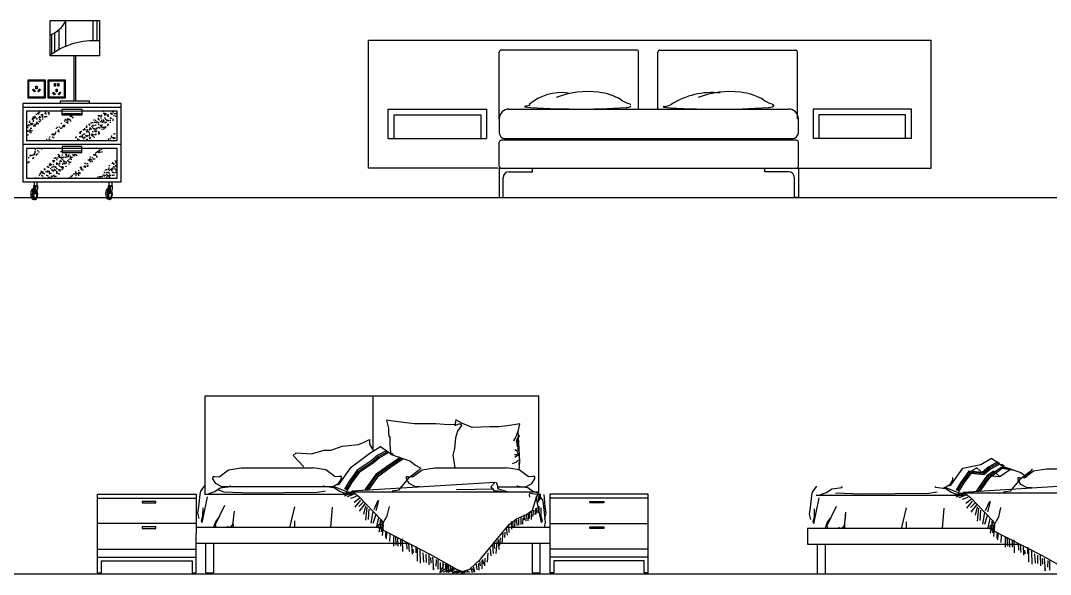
# Model space of a CAD drawing. Header units: inches. Extents: x 18.5 to 61, y 8.5 to 33.3.
# Drawn here: x 48.14 to 53.38, y 11.22 to 14.03 of the extents above; entities that cross this region are included whole.
import ezdxf

# ---------------------------------------------------------------- set-up
doc = ezdxf.new("R2010")
doc.units = ezdxf.units.IN
doc.header["$MEASUREMENT"] = 0
for name, color, linetype in [('02', 2, 'Continuous'), ('1', 1, 'Continuous'), ('4', 4, 'Continuous'), ('8', 8, 'Continuous')]:
    doc.layers.add(name, color=color, linetype=linetype)

msp = doc.modelspace()

# ---------------------------------------------------------------- hatches: boundary and pattern name
at = {"layer": '8'}
h = msp.add_hatch(dxfattribs=at)
h.set_pattern_fill('AR-SAND', color=256, scale=0.012, style=0)
h.set_pattern_definition([(37.5, (41.015785, 5.942132), (-0.00075592, 0.023121885), [0, -0.01824, 0, -0.0204, 0, -0.0195]), (7.5, (41.015785, 5.942132), (0.02123732, 0.03386575), [0, -0.00984, 0, -0.01644, 0, -0.0063]), (327.5, (41.001025, 5.942132), (0.037369702, 6.791e-05), [0, -0.006, 0, -0.0216, 0, -0.0282]), (317.5, (41.001025, 5.942132), (0.03607352, 0.01053211), [0, -0.003, 0, -0.01416, 0, -0.0162])])
h.paths.add_polyline_path([(48.3024, 13.5729), (48.2317, 13.5729), (48.1717, 13.5129), (48.1717, 13.4422)])
h.paths.add_polyline_path([(48.2538, 13.3829), (48.2185, 13.3829), (48.1717, 13.3361), (48.1717, 13.3007)])
h.paths.add_polyline_path([(48.4238, 13.5529), (48.3885, 13.5529), (48.2585, 13.4229), (48.2938, 13.4229)])
h.paths.add_polyline_path([(48.6206, 13.5729), (48.5499, 13.5729), (48.3999, 13.4229), (48.4706, 13.4229)])
h.paths.add_polyline_path([(48.4106, 13.3629), (48.3517, 13.3629), (48.3517, 13.3747), (48.2099, 13.2329), (48.2806, 13.2329)])
h.paths.add_polyline_path([(48.446, 13.3629), (48.4106, 13.3629), (48.2806, 13.2329), (48.316, 13.2329)])
h.paths.add_polyline_path([(48.6317, 13.5486), (48.6317, 13.5729), (48.6206, 13.5729), (48.4706, 13.4229), (48.506, 13.4229)])
h.paths.add_polyline_path([(48.572, 13.3829), (48.5367, 13.3829), (48.3867, 13.2329), (48.422, 13.2329)])
h.paths.add_polyline_path([(48.6317, 13.4425), (48.6317, 13.4779), (48.5767, 13.4229), (48.612, 13.4229)], flags=17)
h.paths.add_polyline_path([(48.6317, 13.3365), (48.5281, 13.2329), (48.5988, 13.2329), (48.6317, 13.2658)])

# ---------------------------------------------------------------- linework, layer by layer
at = {"layer": '02'}
for p, q in [((48.337, 13.8868), (48.337, 13.9881)), ((48.3715, 13.903), (48.3715, 14.0339)), ((48.5098, 13.9317), (48.5098, 14.0339)), ((48.5295, 13.9316), (48.5295, 14.0339)), ((48.3002, 13.8644), (48.3002, 13.9652)), ((48.3142, 13.8736), (48.3142, 13.972)), ((51.2738, 13.8837), (50.5797, 13.8837)), ((51.3919, 13.8837), (52.086, 13.8837)), ((50.5748, 13.5337), (50.5747, 13.8737)), ((51.2838, 13.5821), (51.2838, 13.8737)), ((51.3819, 13.5821), (51.3819, 13.8737)), ((52.0909, 13.5337), (52.091, 13.8737)), ((48.6517, 13.6129), (48.1517, 13.6129)), ((48.1517, 13.5929), (48.6517, 13.5929)), ((48.3517, 13.5749), (48.6317, 13.5729)), ((48.3517, 13.5609), (48.4517, 13.5609)), ((50.0406, 13.5537), (50.4806, 13.5537)), ((50.0406, 13.4337), (50.0406, 13.5537)), ((50.4806, 13.5537), (50.4806, 13.4337)), ((52.6408, 13.5537), (52.2008, 13.5537)), ((52.2008, 13.5537), (52.2008, 13.4337)), ((52.6408, 13.4337), (52.6408, 13.5537)), ((48.6317, 13.4229), (48.1717, 13.4229)), ((50.5998, 13.4337), (52.0659, 13.4337)), ((48.6517, 13.4029), (48.1517, 13.4029)), ((48.6317, 13.3829), (48.1717, 13.3829)), ((48.3517, 13.3709), (48.4517, 13.3709)), ((48.2017, 13.2129), (48.2017, 13.2123)), ((48.2091, 13.2123), (48.2091, 13.1942)), ((48.2241, 13.2123), (48.2241, 13.1942)), ((48.2316, 13.2123), (48.2316, 13.2129)), ((48.5819, 13.2135), (48.5819, 13.2129)), ((48.5893, 13.2129), (48.5893, 13.1948)), ((48.6043, 13.2129), (48.6043, 13.1948)), ((48.6117, 13.2129), (48.6117, 13.2135)), ((48.2067, 13.1902), (48.2067, 13.1794)), ((48.2067, 13.1902), (48.2067, 13.1902)), ((48.2067, 13.1902), (48.2266, 13.1902)), ((48.2091, 13.1942), (48.2241, 13.1942)), ((48.2134, 13.1511), (48.2134, 13.1902)), ((48.2187, 13.1535), (48.2134, 13.1511)), ((48.2187, 13.1535), (48.2187, 13.1902)), ((48.2266, 13.1902), (48.2266, 13.176)), ((48.5868, 13.1908), (48.5868, 13.18)), ((48.5868, 13.1908), (48.5868, 13.1908)), ((48.5868, 13.1908), (48.6068, 13.1908)), ((48.5893, 13.1948), (48.6043, 13.1948)), ((48.5936, 13.1517), (48.5936, 13.1908)), ((48.5989, 13.1541), (48.5936, 13.1517)), ((48.5989, 13.1541), (48.5989, 13.1908)), ((48.6068, 13.1908), (48.6068, 13.1766)), ((49.0795, 12.1248, 0.3429), (50.7766, 12.1248, 0.3429)), ((49.0795, 11.6248, 0.3429), (49.0795, 12.1248, 0.3429)), ((49.9326, 12.1248, 0.3429), (49.9327, 11.8563, 0.3429)), ((50.7766, 11.6218, 0.3429), (50.7766, 12.1248, 0.3429)), ((50.0011, 12.0005, 0.3429), (50.0115, 11.9612, 0.3429)), ((50.022, 11.9979, 0.3429), (50.0011, 12.0005, 0.3429)), ((50.1426, 11.9822, 0.3429), (50.022, 11.9979, 0.3429)), ((50.3548, 12.0032, 0.3429), (50.3496, 11.9744, 0.3429)), ((50.3915, 11.9823, 0.3429), (50.3548, 12.0032, 0.3429)), ((50.0115, 11.9612, 0.3429), (50.0116, 11.9376, 0.3429)), ((50.2526, 11.9822, 0.3429), (50.1426, 11.9822, 0.3429)), ((50.2946, 11.9796, 0.3429), (50.2526, 11.9822, 0.3429)), ((50.3522, 11.9771, 0.3429), (50.2946, 11.9796, 0.3429)), ((50.3496, 11.9744, 0.3429), (50.3705, 11.9823, 0.3429)), ((50.3627, 11.9456, 0.3429), (50.3522, 11.9116, 0.3429)), ((50.3837, 11.9744, 0.3429), (50.3627, 11.9456, 0.3429)), ((50.3705, 11.9823, 0.3429), (50.3784, 11.9823, 0.3429)), ((50.3784, 11.9823, 0.3429), (50.3837, 11.9744, 0.3429)), ((50.4387, 11.964, 0.3429), (50.3915, 11.9823, 0.3429)), ((50.5278, 11.9667, 0.3429), (50.4387, 11.964, 0.3429)), ((50.5723, 11.9667, 0.3429), (50.5278, 11.9667, 0.3429)), ((50.6169, 11.9719, 0.3429), (50.5723, 11.9667, 0.3429)), ((50.6798, 11.9824, 0.3429), (50.6169, 11.9719, 0.3429)), ((50.6701, 11.946, 0.3429), (50.6598, 11.9169, 0.3429)), ((50.6719, 11.9432, 0.3429), (50.6798, 11.9824, 0.3429)), ((50.6746, 11.8855, 0.3429), (50.6719, 11.9432, 0.3429)), ((49.8595, 11.8765, 0.3429), (49.8883, 11.8896, 0.3429)), ((49.8883, 11.8896, 0.3429), (49.9145, 11.9026, 0.3429)), ((49.9145, 11.9026, 0.3429), (49.9145, 11.8791, 0.3429)), ((50.0116, 11.9376, 0.3429), (50.0142, 11.9193, 0.3429)), ((50.0142, 11.9193, 0.3429), (50.0221, 11.914, 0.3429)), ((50.0181, 11.9167, 0.3429), (50.018, 11.8793, 0.3429)), ((50.3522, 11.9116, 0.3429), (50.347, 11.8566, 0.3429)), ((50.6598, 11.9169, 0.3429), (50.6496, 11.8964, 0.3429)), ((50.6496, 11.8964, 0.3429), (50.6537, 11.9103, 0.3429)), ((50.6657, 11.9108, 0.3429), (50.6605, 11.8904, 0.3429)), ((50.6605, 11.8904, 0.3429), (50.664, 11.8835, 0.3429)), ((50.6768, 11.9256, 0.3429), (50.6663, 11.8889, 0.3429)), ((50.6663, 11.8889, 0.3429), (50.6716, 11.8732, 0.3429)), ((49.621, 11.8293, 0.3429), (49.6839, 11.8477, 0.3429)), ((49.6839, 11.8477, 0.3429), (49.7206, 11.8477, 0.3429)), ((49.7206, 11.8477, 0.3429), (49.7757, 11.8686, 0.3429)), ((49.7757, 11.8686, 0.3429), (49.8595, 11.8765, 0.3429)), ((49.9145, 11.8791, 0.3429), (49.9303, 11.8529, 0.3429)), ((49.9165, 11.8336, 0.3429), (49.9708, 11.8666, 0.3429)), ((49.9303, 11.8529, 0.3429), (49.9355, 11.845, 0.3429)), ((50.003, 11.8473, 0.3429), (49.9582, 11.8227, 0.3429)), ((50.0097, 11.8425, 0.3429), (49.9624, 11.8165, 0.3429)), ((50.0066, 11.8408, 0.3429), (49.9624, 11.8165, 0.3429)), ((50.0133, 11.8359, 0.3429), (49.9661, 11.81, 0.3429)), ((49.9708, 11.8666, 0.3429), (50.0298, 11.8241, 0.3429)), ((50.018, 11.8793, 0.3429), (50.0213, 11.8353, 0.3429)), ((50.0213, 11.8353, 0.3429), (50.0347, 11.828, 0.3429)), ((50.347, 11.8566, 0.3429), (50.3392, 11.8225, 0.3429)), ((50.6633, 11.8451, 0.3429), (50.6547, 11.8503, 0.3429)), ((50.6753, 11.8434, 0.3429), (50.6633, 11.8451, 0.3429)), ((50.664, 11.8835, 0.3429), (50.6652, 11.8631, 0.3429)), ((50.6689, 11.847, 0.3429), (50.6663, 11.8392, 0.3429)), ((50.6663, 11.8392, 0.3429), (50.6768, 11.8156, 0.3429)), ((50.6716, 11.8732, 0.3429), (50.6689, 11.847, 0.3429)), ((50.6798, 11.7913, 0.3429), (50.6746, 11.8855, 0.3429)), ((49.5267, 11.8215, 0.3429), (49.5424, 11.8346, 0.3429)), ((49.5817, 11.7639, 0.3429), (49.5267, 11.8215, 0.3429)), ((49.5424, 11.8346, 0.3429), (49.621, 11.8293, 0.3429)), ((49.822, 11.7627, 0.3429), (49.9165, 11.8336, 0.3429)), ((49.9243, 11.7938, 0.3429), (49.8528, 11.7462, 0.3429)), ((49.9288, 11.7879, 0.3429), (49.858, 11.7407, 0.3429)), ((49.9288, 11.7879, 0.3429), (49.8934, 11.7643, 0.3429)), ((49.9582, 11.8227, 0.3429), (49.9243, 11.7938, 0.3429)), ((49.9612, 11.8157, 0.3429), (49.9281, 11.7873, 0.3429)), ((49.9624, 11.8165, 0.3429), (49.9288, 11.7879, 0.3429)), ((49.9661, 11.81, 0.3429), (49.933, 11.7816, 0.3429)), ((50.0629, 11.8052, 0.3429), (50.0133, 11.7722, 0.3429)), ((50.0381, 11.7887, 0.3429), (50.0133, 11.7722, 0.3429)), ((50.0797, 11.8074, 0.3429), (50.0176, 11.766, 0.3429)), ((50.0887, 11.8044, 0.3429), (50.0219, 11.7598, 0.3429)), ((50.0298, 11.8241, 0.3429), (50.1206, 11.7936, 0.3429)), ((50.0707, 11.8104, 0.3429), (50.0381, 11.7887, 0.3429)), ((50.1206, 11.7936, 0.3429), (50.1491, 11.7716, 0.3429)), ((50.3392, 11.8225, 0.3429), (50.3434, 11.793, 0.3429)), ((50.3434, 11.793, 0.3429), (50.3488, 11.7579, 0.3429)), ((50.6594, 11.7857, 0.3429), (50.6404, 11.7783, 0.3429)), ((50.6667, 11.8246, 0.3429), (50.653, 11.8246, 0.3429)), ((50.6703, 11.8226, 0.3429), (50.6542, 11.8116, 0.3429)), ((50.6709, 11.7978, 0.3429), (50.6594, 11.7857, 0.3429)), ((50.6768, 11.7973, 0.3429), (50.6742, 11.7737, 0.3429)), ((50.676, 11.7484, 0.3429), (50.6798, 11.7913, 0.3429)), ((50.6768, 11.8156, 0.3429), (50.6768, 11.7973, 0.3429)), ((53.0234, 11.775), (53.0777, 11.808)), ((53.11, 11.7888), (53.0651, 11.7641)), ((53.1166, 11.7839), (53.0694, 11.758)), ((53.0777, 11.808), (53.1368, 11.7656)), ((49.1506, 11.7124, 0.3429), (49.1986, 11.7483, 0.3429)), ((49.1986, 11.7483, 0.3429), (49.2633, 11.7579, 0.3429)), ((49.2633, 11.7579, 0.3429), (49.6281, 11.7579, 0.3429)), ((49.6928, 11.7483, 0.3429), (49.6281, 11.7579, 0.3429)), ((49.7407, 11.7124, 0.3429), (49.6928, 11.7483, 0.3429)), ((49.7606, 11.6754, 0.3429), (49.822, 11.7627, 0.3429)), ((49.8561, 11.7388, 0.3429), (49.8183, 11.6869, 0.3429)), ((49.8528, 11.7462, 0.3429), (49.8234, 11.7067, 0.3429)), ((49.8621, 11.7344, 0.3429), (49.8244, 11.6825, 0.3429)), ((49.858, 11.7407, 0.3429), (49.8294, 11.7023, 0.3429)), ((49.8934, 11.7643, 0.3429), (49.858, 11.7407, 0.3429)), ((49.933, 11.7816, 0.3429), (49.8621, 11.7344, 0.3429)), ((50.0133, 11.7722, 0.3429), (49.9448, 11.7226, 0.3429)), ((49.9616, 11.7347, 0.3429), (49.9448, 11.7226, 0.3429)), ((50.0176, 11.766, 0.3429), (49.9502, 11.7173, 0.3429)), ((50.0219, 11.7598, 0.3429), (49.9556, 11.7119, 0.3429)), ((49.979, 11.7474, 0.3429), (49.9616, 11.7347, 0.3429)), ((50.1621, 11.7439, 0.3429), (50.1125, 11.7037, 0.3429)), ((50.1343, 11.7124, 0.3429), (50.1822, 11.7483, 0.3429)), ((50.1491, 11.7716, 0.3429), (50.176, 11.757, 0.3429)), ((50.176, 11.757, 0.3429), (50.1621, 11.7439, 0.3429)), ((50.1822, 11.7483, 0.3429), (50.2469, 11.7579, 0.3429)), ((50.2469, 11.7579, 0.3429), (50.6117, 11.7579, 0.3429)), ((50.6765, 11.7483, 0.3429), (50.6117, 11.7579, 0.3429)), ((50.7244, 11.7124, 0.3429), (50.6765, 11.7483, 0.3429)), ((52.8707, 11.6702), (52.9321, 11.7575)), ((52.9662, 11.7336), (52.9284, 11.6817)), ((52.9321, 11.7575), (53.0234, 11.775)), ((52.9629, 11.7409), (52.9335, 11.7014)), ((52.9681, 11.7354), (52.9395, 11.697)), ((53.0313, 11.7353), (52.9629, 11.7409)), ((53.0035, 11.759), (52.9681, 11.7354)), ((53.0358, 11.7293), (52.9681, 11.7354)), ((53.0358, 11.7293), (53.0035, 11.759)), ((53.0651, 11.7641), (53.0313, 11.7353)), ((53.0681, 11.7571), (53.0351, 11.7288)), ((53.0694, 11.758), (53.0358, 11.7293)), ((53.073, 11.7514), (53.0399, 11.7231)), ((53.1277, 11.7608), (53.0603, 11.712)), ((53.132, 11.7546), (53.0657, 11.7067)), ((53.1136, 11.7823), (53.0694, 11.758)), ((53.0891, 11.7422), (53.0716, 11.7295)), ((53.1202, 11.7774), (53.073, 11.7514)), ((53.1202, 11.7136), (53.0891, 11.7422)), ((53.1698, 11.7467), (53.1202, 11.7136)), ((53.1866, 11.7488), (53.1277, 11.7608)), ((53.1282, 11.7768), (53.1417, 11.7694)), ((53.1956, 11.7458), (53.132, 11.7546)), ((53.1368, 11.7656), (53.2276, 11.7351)), ((53.1776, 11.7518), (53.145, 11.7302)), ((53.2722, 11.7386), (53.2226, 11.6985)), ((53.2276, 11.7351), (53.2561, 11.7131)), ((53.2444, 11.7071), (53.2923, 11.7431)), ((53.2561, 11.7131), (53.2861, 11.7518)), ((53.2861, 11.7518), (53.2722, 11.7386)), ((53.2923, 11.7431), (53.357, 11.7527)), ((53.357, 11.7527), (53.7218, 11.7527)), ((49.1193, 11.7019, 0.3429), (49.1195, 11.7148, 0.3429)), ((49.1336, 11.6796, 0.3429), (49.1193, 11.7019, 0.3429)), ((49.1195, 11.7148, 0.3429), (49.1286, 11.7148, 0.3429)), ((49.1286, 11.7148, 0.3429), (49.1506, 11.7124, 0.3429)), ((49.165, 11.6621, 0.3429), (49.1336, 11.6796, 0.3429)), ((49.7263, 11.6621, 0.3429), (49.7577, 11.6796, 0.3429)), ((49.7627, 11.7148, 0.3429), (49.7407, 11.7124, 0.3429)), ((49.7577, 11.6796, 0.3429), (49.7721, 11.7019, 0.3429)), ((49.7719, 11.7148, 0.3429), (49.7627, 11.7148, 0.3429)), ((49.7721, 11.7019, 0.3429), (49.7719, 11.7148, 0.3429)), ((49.8116, 11.6904, 0.3429), (49.7878, 11.65, 0.3429)), ((49.8179, 11.6863, 0.3429), (49.7943, 11.6462, 0.3429)), ((49.8244, 11.6825, 0.3429), (49.8007, 11.6424, 0.3429)), ((49.8234, 11.7067, 0.3429), (49.8116, 11.6904, 0.3429)), ((49.8294, 11.7023, 0.3429), (49.8179, 11.6863, 0.3429)), ((49.8245, 11.6408, 0.3429), (50.5534, 11.6854, 0.3429)), ((49.9247, 11.6943, 0.3429), (49.8952, 11.6518, 0.3429)), ((49.9309, 11.69, 0.3429), (49.9014, 11.6476, 0.3429)), ((49.9448, 11.7226, 0.3429), (49.9047, 11.666, 0.3429)), ((49.937, 11.6857, 0.3429), (49.9095, 11.646, 0.3429)), ((49.9448, 11.7226, 0.3429), (49.9247, 11.6943, 0.3429)), ((49.9502, 11.7173, 0.3429), (49.9309, 11.69, 0.3429)), ((49.9556, 11.7119, 0.3429), (49.937, 11.6857, 0.3429)), ((50.1125, 11.7037, 0.3429), (50.0629, 11.6447, 0.3429)), ((50.1029, 11.7019, 0.3429), (50.1031, 11.7148, 0.3429)), ((50.1173, 11.6796, 0.3429), (50.1029, 11.7019, 0.3429)), ((50.1031, 11.7148, 0.3429), (50.1123, 11.7148, 0.3429)), ((50.1123, 11.7148, 0.3429), (50.1343, 11.7124, 0.3429)), ((50.1487, 11.6621, 0.3429), (50.1173, 11.6796, 0.3429)), ((50.5534, 11.6854, 0.3429), (50.5326, 11.6616, 0.3429)), ((50.5593, 11.6854, 0.3429), (50.5653, 11.6676, 0.3429)), ((50.71, 11.6621, 0.3429), (50.7414, 11.6796, 0.3429)), ((50.7464, 11.7148, 0.3429), (50.7244, 11.7124, 0.3429)), ((50.7414, 11.6796, 0.3429), (50.7558, 11.7019, 0.3429)), ((50.7556, 11.7148, 0.3429), (50.7464, 11.7148, 0.3429)), ((50.7558, 11.7019, 0.3429), (50.7556, 11.7148, 0.3429)), ((52.8678, 11.6744), (52.8822, 11.6967)), ((52.8822, 11.6967), (52.882, 11.7095)), ((52.9217, 11.6852), (52.8979, 11.6447)), ((52.928, 11.6811), (52.9044, 11.641)), ((52.9335, 11.7014), (52.9217, 11.6852)), ((52.9395, 11.697), (52.928, 11.6811)), ((52.9722, 11.7292), (52.9344, 11.6773)), ((52.9346, 11.6356), (53.6635, 11.6802)), ((53.0399, 11.7231), (52.9722, 11.7292)), ((53.0348, 11.6891), (53.0053, 11.6466)), ((53.041, 11.6848), (53.0115, 11.6424)), ((53.0549, 11.7174), (53.0147, 11.6608)), ((53.0471, 11.6804), (53.0196, 11.6408)), ((53.0549, 11.7174), (53.0348, 11.6891)), ((53.0603, 11.712), (53.041, 11.6848)), ((53.0657, 11.7067), (53.0471, 11.6804)), ((53.0716, 11.7295), (53.0549, 11.7174)), ((53.1202, 11.7136), (53.0549, 11.7174)), ((53.2226, 11.6985), (53.173, 11.6395)), ((53.213, 11.6967), (53.2132, 11.7095)), ((53.2274, 11.6744), (53.213, 11.6967)), ((53.2132, 11.7095), (53.2224, 11.7096)), ((53.2224, 11.7096), (53.2444, 11.7071)), ((49.0535, 11.6236, 0.3429), (49.0576, 11.6396, 0.3429)), ((49.0576, 11.6396, 0.3429), (49.0795, 11.6709, 0.3429)), ((49.0979, 11.6285, 0.3429), (49.129, 11.6381, 0.3429)), ((49.129, 11.6381, 0.3429), (49.1554, 11.6573, 0.3429)), ((49.1429, 11.6483, 0.3429), (49.1748, 11.6359, 0.3429)), ((49.1554, 11.6573, 0.3429), (49.2081, 11.6645, 0.3429)), ((49.7263, 11.6621, 0.3429), (49.165, 11.6621, 0.3429)), ((49.1748, 11.6359, 0.3429), (49.3076, 11.6317, 0.3429)), ((49.2081, 11.6645, 0.3429), (49.2081, 11.6693, 0.3429)), ((49.3076, 11.6317, 0.3429), (49.6494, 11.6345, 0.3429)), ((49.6494, 11.6345, 0.3429), (49.691, 11.6414, 0.3429)), ((49.6832, 11.6645, 0.3429), (49.6832, 11.6693, 0.3429)), ((49.7359, 11.6573, 0.3429), (49.6832, 11.6645, 0.3429)), ((49.7299, 11.666, 0.3429), (49.8244, 11.6282, 0.3429)), ((49.7623, 11.6381, 0.3429), (49.7359, 11.6573, 0.3429)), ((49.7393, 11.6707, 0.3429), (49.7606, 11.6754, 0.3429)), ((49.7935, 11.6285, 0.3429), (49.7623, 11.6381, 0.3429)), ((49.7777, 11.6248, 0.3429), (49.8106, 11.6364, 0.3429)), ((49.8172, 11.632, 0.3429), (49.7832, 11.6252, 0.3429)), ((49.8359, 11.6337, 0.3429), (49.7866, 11.615, 0.3429)), ((49.8428, 11.6269, 0.3429), (49.8019, 11.6116, 0.3429)), ((49.8106, 11.6364, 0.3429), (49.8326, 11.6342, 0.3429)), ((50.7775, 11.6356, 0.3429), (49.8216, 11.6353, 0.3429)), ((49.8326, 11.6342, 0.3429), (49.8611, 11.6123, 0.3429)), ((49.9047, 11.666, 0.3429), (49.8906, 11.6449, 0.3429)), ((49.8952, 11.6518, 0.3429), (49.8906, 11.6449, 0.3429)), ((49.9014, 11.6476, 0.3429), (49.9, 11.6454, 0.3429)), ((50.0629, 11.6447, 0.3429), (50.0298, 11.64, 0.3429)), ((50.1717, 11.6621, 0.3429), (50.1487, 11.6621, 0.3429)), ((50.5474, 11.6497, 0.3429), (50.357, 11.6468, 0.3429)), ((50.5322, 11.6621, 0.3429), (50.5353, 11.6621, 0.3429)), ((50.5326, 11.6616, 0.3429), (50.5474, 11.6438, 0.3429)), ((50.5474, 11.6438, 0.3429), (50.5712, 11.6408, 0.3429)), ((50.5653, 11.6676, 0.3429), (50.5653, 11.6527, 0.3429)), ((50.5653, 11.6621, 0.3429), (50.71, 11.6621, 0.3429)), ((50.5653, 11.6527, 0.3429), (50.6129, 11.6379, 0.3429)), ((50.5712, 11.6408, 0.3429), (50.6129, 11.6349, 0.3429)), ((50.6669, 11.6645, 0.3429), (50.6669, 11.6693, 0.3429)), ((50.7196, 11.6573, 0.3429), (50.6669, 11.6645, 0.3429)), ((50.746, 11.6381, 0.3429), (50.7196, 11.6573, 0.3429)), ((50.7673, 11.6232, 0.3429), (50.7284, 11.6274, 0.3429)), ((50.7771, 11.6285, 0.3429), (50.746, 11.6381, 0.3429)), ((50.7653, 11.6139, 0.3429), (50.7731, 11.6267, 0.3429)), ((50.7779, 11.6264, 0.3429), (50.7673, 11.6232, 0.3429)), ((50.7731, 11.6267, 0.3429), (50.7838, 11.6242, 0.3429)), ((52.1636, 11.6183), (52.1676, 11.6344)), ((52.1676, 11.6344), (52.1896, 11.6656)), ((52.208, 11.6233), (52.2391, 11.6329)), ((52.2391, 11.6329), (52.2655, 11.6521)), ((52.2655, 11.6521), (52.3182, 11.6592)), ((52.2849, 11.6307), (52.4177, 11.6265)), ((52.3182, 11.6592), (52.3182, 11.664)), ((52.4177, 11.6265), (52.7595, 11.6293)), ((52.7595, 11.6293), (52.801, 11.6362)), ((52.7933, 11.6592), (52.7933, 11.664)), ((52.846, 11.6521), (52.7933, 11.6592)), ((52.8364, 11.6568), (52.8678, 11.6744)), ((52.84, 11.6608), (52.9344, 11.623)), ((52.8724, 11.6329), (52.846, 11.6521)), ((52.8494, 11.6655), (52.8707, 11.6702)), ((52.9036, 11.6233), (52.8724, 11.6329)), ((52.8878, 11.6196), (52.9207, 11.6312)), ((52.9273, 11.6268), (52.8933, 11.62)), ((52.946, 11.6285), (52.8967, 11.6098)), ((52.9344, 11.6773), (52.9108, 11.6371)), ((52.9207, 11.6312), (52.9427, 11.629)), ((53.8876, 11.6303), (52.9317, 11.6301)), ((52.9427, 11.629), (52.9712, 11.6071)), ((53.0147, 11.6608), (53.0007, 11.6396)), ((53.0053, 11.6466), (53.0007, 11.6396)), ((53.0115, 11.6424), (53.0101, 11.6402)), ((53.173, 11.6395), (53.1399, 11.6348)), ((53.2588, 11.6568), (53.2274, 11.6744)), ((53.2818, 11.6568), (53.2588, 11.6568)), ((48.5326, 11.6248, 0.3429), (49.0331, 11.6248, 0.3429)), ((48.5326, 11.2248, 0.3429), (48.5326, 11.6248, 0.3429)), ((48.5326, 11.6048, 0.3429), (49.0326, 11.6048, 0.3429)), ((48.759, 11.5878, 0.3429), (48.759, 11.5808, 0.3429)), ((48.8292, 11.5878, 0.3429), (48.759, 11.5878, 0.3429)), ((48.759, 11.5808, 0.3429), (48.8292, 11.5808, 0.3429)), ((48.8292, 11.5808, 0.3429), (48.8292, 11.5878, 0.3429)), ((49.0331, 11.6248, 0.3429), (49.0326, 11.2248, 0.3429)), ((49.0331, 11.6048, 0.3429), (49.0326, 11.6048, 0.3429)), ((49.0471, 11.5618, 0.3429), (49.0535, 11.6236, 0.3429)), ((49.0705, 11.5104, 0.3429), (49.0914, 11.6113, 0.3429)), ((49.0769, 11.6248, 0.3429), (49.8334, 11.6248, 0.3429)), ((49.8479, 11.6133, 0.3429), (49.8189, 11.6031, 0.3429)), ((49.8666, 11.6048, 0.3429), (49.8376, 11.5827, 0.3429)), ((49.87, 11.5946, 0.3429), (49.841, 11.559, 0.3429)), ((49.8611, 11.6123, 0.3429), (49.9753, 11.4938, 0.3429)), ((49.8853, 11.5861, 0.3429), (49.8615, 11.5624, 0.3429)), ((49.8921, 11.5759, 0.3429), (49.8632, 11.5386, 0.3429)), ((49.9579, 11.5928, 0.3429), (49.9365, 11.5454, 0.3429)), ((49.9488, 11.5393, 0.3429), (49.9625, 11.5928, 0.3429)), ((50.7277, 11.6242, 0.3429), (50.729, 11.6101, 0.3429)), ((50.7439, 11.5439, 0.3429), (50.7653, 11.6139, 0.3429)), ((50.7834, 11.5104, 0.3429), (50.7625, 11.6113, 0.3429)), ((50.7736, 11.6136, 0.3429), (50.7722, 11.5839, 0.3429)), ((50.7964, 11.5935, 0.3429), (50.7744, 11.6248, 0.3429)), ((50.7787, 11.6163, 0.3429), (50.7778, 11.5927, 0.3429)), ((50.7838, 11.6242, 0.3429), (50.7838, 11.5986, 0.3429)), ((50.8005, 11.5775, 0.3429), (50.7964, 11.5935, 0.3429)), ((50.8069, 11.5158, 0.3429), (50.8005, 11.5775, 0.3429)), ((50.809, 11.5618, 0.3429), (50.8026, 11.6236, 0.3429)), ((51.3326, 11.6248, 0.3429), (50.8326, 11.6248, 0.3429)), ((50.8326, 11.6248, 0.3429), (50.8326, 11.2248, 0.3429)), ((51.3326, 11.6048, 0.3429), (50.8326, 11.6048, 0.3429)), ((51.036, 11.5878, 0.3429), (51.1062, 11.5878, 0.3429)), ((51.036, 11.5808, 0.3429), (51.036, 11.5878, 0.3429)), ((51.1062, 11.5808, 0.3429), (51.036, 11.5808, 0.3429)), ((51.1062, 11.5878, 0.3429), (51.1062, 11.5808, 0.3429)), ((51.3326, 11.2248, 0.3429), (51.3326, 11.6248, 0.3429)), ((52.1572, 11.5566), (52.1636, 11.6183)), ((52.1806, 11.5052), (52.2015, 11.6061)), ((52.187, 11.6196), (52.9435, 11.6196)), ((52.9528, 11.6217), (52.912, 11.6064)), ((52.9579, 11.6081), (52.929, 11.5979)), ((52.9767, 11.5996), (52.9477, 11.5775)), ((52.9801, 11.5894), (52.9511, 11.5537)), ((52.9712, 11.6071), (53.0854, 11.4886)), ((52.9954, 11.5809), (52.9716, 11.5571)), ((53.068, 11.5876), (53.0466, 11.5402)), ((53.0588, 11.5341), (53.0726, 11.5876)), ((49.043, 11.5281, 0.3429), (49.0471, 11.5618, 0.3429)), ((49.0494, 11.5009, 0.3429), (49.043, 11.5281, 0.3429)), ((49.0676, 11.5161, 0.3429), (49.0686, 11.5552, 0.3429)), ((49.1318, 11.4709, 0.3429), (49.1802, 11.5694, 0.3429)), ((49.2251, 11.5222, 0.3429), (49.2193, 11.4704, 0.3429)), ((49.2222, 11.4808, 0.3429), (49.228, 11.5379, 0.3429)), ((49.5102, 11.4531, 0.3429), (49.5349, 11.5606, 0.3429)), ((49.7186, 11.4548, 0.3429), (49.7275, 11.5583, 0.3429)), ((49.8955, 11.5658, 0.3429), (49.8853, 11.5233, 0.3429)), ((49.9023, 11.559, 0.3429), (49.8955, 11.4927, 0.3429)), ((49.9125, 11.5488, 0.3429), (49.9091, 11.4961, 0.3429)), ((49.9329, 11.5369, 0.3429), (49.9227, 11.4774, 0.3429)), ((49.9465, 11.5216, 0.3429), (49.9329, 11.4757, 0.3429)), ((50.0053, 11.5148, 0.3429), (50.016, 11.5622, 0.3429)), ((50.6629, 11.4996, 0.3429), (50.7133, 11.521, 0.3429)), ((50.7119, 11.5216, 0.3429), (50.7102, 11.4876, 0.3429)), ((50.7133, 11.521, 0.3429), (50.7439, 11.5439, 0.3429)), ((50.7221, 11.525, 0.3429), (50.7204, 11.4893, 0.3429)), ((50.7272, 11.5267, 0.3429), (50.7272, 11.5012, 0.3429)), ((50.7374, 11.5369, 0.3429), (50.7374, 11.4961, 0.3429)), ((50.7486, 11.543, 0.3429), (50.744, 11.5104, 0.3429)), ((50.7587, 11.5522, 0.3429), (50.7555, 11.5196, 0.3429)), ((50.7638, 11.5545, 0.3429), (50.7615, 11.5229, 0.3429)), ((50.7721, 11.5591, 0.3429), (50.7703, 11.5303, 0.3429)), ((50.7762, 11.5642, 0.3429), (50.7767, 11.5345, 0.3429)), ((50.7882, 11.5161, 0.3429), (50.7873, 11.5552, 0.3429)), ((50.8067, 11.5009, 0.3429), (50.8131, 11.5281, 0.3429)), ((50.8131, 11.5281, 0.3429), (50.809, 11.5618, 0.3429)), ((52.1531, 11.5228), (52.1572, 11.5566)), ((52.1595, 11.4956), (52.1531, 11.5228)), ((52.1777, 11.5109), (52.1787, 11.5499)), ((52.2419, 11.4657), (52.2903, 11.5641)), ((52.3323, 11.4756), (52.3381, 11.5327)), ((52.6203, 11.4479), (52.645, 11.5554)), ((52.8287, 11.4496), (52.8376, 11.5531)), ((53.0022, 11.5707), (52.9733, 11.5333)), ((53.0056, 11.5605), (52.9954, 11.518)), ((53.0124, 11.5537), (53.0056, 11.4874)), ((53.0226, 11.5435), (53.0192, 11.4908)), ((53.043, 11.5316), (53.0328, 11.4721)), ((53.1154, 11.5096), (53.1261, 11.557)), ((49.0326, 11.4748, 0.3429), (48.5326, 11.4748, 0.3429)), ((49.061, 11.4895, 0.3429), (49.0676, 11.5161, 0.3429)), ((49.0667, 11.48, 0.3429), (49.061, 11.4895, 0.3429)), ((49.0648, 11.48, 0.3429), (49.0705, 11.5104, 0.3429)), ((49.133, 11.4878, 0.3429), (49.1214, 11.457, 0.3429)), ((49.1353, 11.4558, 0.3429), (49.1318, 11.4709, 0.3429)), ((49.1482, 11.5082, 0.3429), (49.133, 11.4878, 0.3429)), ((49.2193, 11.4704, 0.3429), (49.2105, 11.4587, 0.3429)), ((49.2228, 11.4558, 0.3429), (49.2222, 11.4808, 0.3429)), ((49.5349, 11.4554, 0.3429), (49.5349, 11.489, 0.3429)), ((49.9601, 11.5046, 0.3429), (49.9499, 11.4604, 0.3429)), ((49.9599, 11.4675, 0.3429), (49.9717, 11.4766, 0.3429)), ((49.9797, 11.4697, 0.3429), (49.9599, 11.4675, 0.3429)), ((49.9754, 11.4961, 0.3429), (49.9618, 11.4315, 0.3429)), ((49.9717, 11.4766, 0.3429), (49.9717, 11.4919, 0.3429)), ((49.9753, 11.4938, 0.3429), (49.9841, 11.4763, 0.3429)), ((49.9839, 11.4706, 0.3429), (49.9788, 11.4145, 0.3429)), ((49.9797, 11.4697, 0.3429), (50.0053, 11.5148, 0.3429)), ((49.9841, 11.4763, 0.3429), (49.9797, 11.4697, 0.3429)), ((50.5665, 11.3987, 0.3429), (50.6246, 11.4705, 0.3429)), ((50.6246, 11.4705, 0.3429), (50.6629, 11.4996, 0.3429)), ((50.6354, 11.4859, 0.3429), (50.6371, 11.4468, 0.3429)), ((50.6439, 11.4791, 0.3429), (50.6439, 11.457, 0.3429)), ((50.6541, 11.4944, 0.3429), (50.6524, 11.457, 0.3429)), ((50.6626, 11.4927, 0.3429), (50.6643, 11.4655, 0.3429)), ((50.6728, 11.4978, 0.3429), (50.6728, 11.4672, 0.3429)), ((50.6847, 11.508, 0.3429), (50.6847, 11.4706, 0.3429)), ((50.6949, 11.5029, 0.3429), (50.6932, 11.4723, 0.3429)), ((50.7, 11.5199, 0.3429), (50.7017, 11.4944, 0.3429)), ((50.7892, 11.48, 0.3429), (50.7834, 11.5104, 0.3429)), ((50.7949, 11.4895, 0.3429), (50.7882, 11.5161, 0.3429)), ((50.7892, 11.48, 0.3429), (50.7949, 11.4895, 0.3429)), ((50.8045, 11.4548, 0.3429), (50.8109, 11.482, 0.3429)), ((50.8109, 11.482, 0.3429), (50.8069, 11.5158, 0.3429)), ((50.8326, 11.4748, 0.3429), (51.3326, 11.4748, 0.3429)), ((52.1711, 11.4843), (52.1777, 11.5109)), ((52.1768, 11.4747), (52.1711, 11.4843)), ((52.1749, 11.4747), (52.1806, 11.5052)), ((52.2431, 11.4826), (52.2314, 11.4517)), ((52.2583, 11.503), (52.2431, 11.4826)), ((52.3352, 11.517), (52.3294, 11.4651)), ((52.3329, 11.4506), (52.3323, 11.4756)), ((52.645, 11.4501), (52.645, 11.4837)), ((53.0566, 11.5163), (53.043, 11.4704)), ((53.0702, 11.4993), (53.06, 11.4551)), ((53.07, 11.4623), (53.0818, 11.4714)), ((53.0855, 11.4908), (53.0719, 11.4262)), ((53.0818, 11.4714), (53.0818, 11.4867)), ((53.0854, 11.4886), (53.0941, 11.4711)), ((53.0898, 11.4645), (53.1154, 11.5096)), ((53.0941, 11.4711), (53.0898, 11.4645)), ((48.759, 11.4578, 0.3429), (48.759, 11.4508, 0.3429)), ((48.8292, 11.4578, 0.3429), (48.759, 11.4578, 0.3429)), ((48.759, 11.4508, 0.3429), (48.8292, 11.4508, 0.3429)), ((48.8292, 11.4508, 0.3429), (48.8292, 11.4578, 0.3429)), ((49.9836, 11.4548, 0.3429), (49.0326, 11.4548, 0.3429)), ((49.1971, 11.4558, 0.3429), (49.1901, 11.4599, 0.3429)), ((49.2105, 11.4587, 0.3429), (49.1971, 11.4558, 0.3429)), ((49.9599, 11.4675, 0.3429), (49.9599, 11.4543, 0.3429)), ((49.9599, 11.4543, 0.3429), (50.2255, 11.3183, 0.3429)), ((49.9771, 11.4672, 0.3429), (49.9737, 11.4332, 0.3429)), ((49.9958, 11.4298, 0.3429), (49.9958, 11.4043, 0.3429)), ((50.0009, 11.4281, 0.3429), (49.9992, 11.3975, 0.3429)), ((50.0179, 11.4213, 0.3429), (50.0162, 11.3839, 0.3429)), ((50.5929, 11.4264, 0.3429), (50.5878, 11.3788, 0.3429)), ((50.6031, 11.4315, 0.3429), (50.6014, 11.4043, 0.3429)), ((50.6099, 11.4536, 0.3429), (50.615, 11.4162, 0.3429)), ((50.8326, 11.4548, 0.3429), (50.6119, 11.4548, 0.3429)), ((50.6218, 11.4638, 0.3429), (50.6235, 11.4298, 0.3429)), ((51.036, 11.4578, 0.3429), (51.1062, 11.4578, 0.3429)), ((51.036, 11.4508, 0.3429), (51.036, 11.4578, 0.3429)), ((51.1062, 11.4508, 0.3429), (51.036, 11.4508, 0.3429)), ((51.1062, 11.4578, 0.3429), (51.1062, 11.4508, 0.3429)), ((53.0937, 11.4496), (52.1427, 11.4496)), ((52.1427, 11.4496), (52.1427, 11.3696)), ((52.2454, 11.4506), (52.2419, 11.4657)), ((52.3072, 11.4506), (52.3002, 11.4547)), ((52.3206, 11.4535), (52.3072, 11.4506)), ((52.3294, 11.4651), (52.3206, 11.4535)), ((53.0898, 11.4645), (53.07, 11.4623)), ((53.07, 11.4623), (53.07, 11.4491)), ((53.07, 11.4491), (53.3356, 11.3131)), ((53.0872, 11.4619), (53.0838, 11.4279)), ((53.094, 11.4653), (53.0889, 11.4092)), ((53.1059, 11.4245), (53.1059, 11.399)), ((53.111, 11.4228), (53.1093, 11.3922)), ((53.128, 11.416), (53.1263, 11.3786)), ((49.0326, 11.3748, 0.3429), (50.1152, 11.3748, 0.3429)), ((49.0826, 11.2248, 0.3429), (49.0826, 11.3748, 0.3429)), ((49.1226, 11.3748, 0.3429), (49.1226, 11.2248, 0.3429)), ((50.0367, 11.4094, 0.3429), (50.0367, 11.3601, 0.3429)), ((50.0465, 11.4103, 0.3429), (50.0492, 11.3646, 0.3429)), ((50.0571, 11.4009, 0.3429), (50.0588, 11.3601, 0.3429)), ((50.0734, 11.3968, 0.3429), (50.0734, 11.3605, 0.3429)), ((50.0815, 11.3968, 0.3429), (50.0828, 11.3323, 0.3429)), ((50.103, 11.3794, 0.3429), (50.1044, 11.3444, 0.3429)), ((50.1138, 11.3713, 0.3429), (50.1165, 11.3336, 0.3429)), ((50.1286, 11.3686, 0.3429), (50.1313, 11.3188, 0.3429)), ((50.4794, 11.2933, 0.3429), (50.5665, 11.3987, 0.3429)), ((50.5401, 11.3686, 0.3429), (50.5435, 11.3227, 0.3429)), ((50.5468, 11.3748, 0.3429), (50.8326, 11.3748, 0.3429)), ((50.5469, 11.3737, 0.3429), (50.5503, 11.3482, 0.3429)), ((50.5622, 11.3839, 0.3429), (50.5571, 11.3227, 0.3429)), ((50.569, 11.3941, 0.3429), (50.5724, 11.3431, 0.3429)), ((50.5792, 11.4026, 0.3429), (50.5758, 11.3635, 0.3429)), ((50.7426, 11.3748, 0.3429), (50.7426, 11.2248, 0.3429)), ((50.7826, 11.2248, 0.3429), (50.7826, 11.3748, 0.3429)), ((52.1427, 11.3696), (53.2253, 11.3696)), ((52.1927, 11.2196), (52.1927, 11.3696)), ((52.2327, 11.3696), (52.2327, 11.2196)), ((53.1467, 11.4041), (53.1467, 11.3548)), ((53.1566, 11.4051), (53.1593, 11.3593)), ((53.1672, 11.3956), (53.1689, 11.3548)), ((53.1835, 11.3916), (53.1835, 11.3553)), ((53.1916, 11.3916), (53.1929, 11.327)), ((53.2131, 11.3741), (53.2145, 11.3391)), ((53.2239, 11.3661), (53.2266, 11.3284)), ((48.5326, 11.3448, 0.3429), (49.0326, 11.3449, 0.3429)), ((50.1353, 11.3457, 0.3429), (50.1367, 11.3269, 0.3429)), ((50.1515, 11.3605, 0.3429), (50.1515, 11.3255, 0.3429)), ((50.1569, 11.3471, 0.3429), (50.1569, 11.2838, 0.3429)), ((50.1717, 11.3417, 0.3429), (50.173, 11.2744, 0.3429)), ((50.1865, 11.3255, 0.3429), (50.1892, 11.2784, 0.3429)), ((50.2013, 11.3202, 0.3429), (50.2027, 11.2771, 0.3429)), ((50.2161, 11.3202, 0.3429), (50.2175, 11.265, 0.3429)), ((50.2255, 11.3183, 0.3429), (50.3616, 11.2415, 0.3429)), ((50.5163, 11.3261, 0.3429), (50.5129, 11.2785, 0.3429)), ((50.5282, 11.3465, 0.3429), (50.5316, 11.3108, 0.3429)), ((51.3326, 11.3448, 0.3429), (50.8326, 11.3449, 0.3429)), ((53.2387, 11.3634), (53.2414, 11.3136)), ((53.2454, 11.3405), (53.2468, 11.3217)), ((53.2616, 11.3553), (53.2616, 11.3203)), ((53.267, 11.3418), (53.267, 11.2786)), ((53.2818, 11.3365), (53.2831, 11.2692)), ((53.2966, 11.3203), (53.2993, 11.2732)), ((53.3114, 11.3149), (53.3127, 11.2719)), ((53.3262, 11.3149), (53.3276, 11.2598)), ((53.3356, 11.3131), (53.4717, 11.2363)), ((48.5326, 11.3048, 0.3429), (49.0326, 11.3048, 0.3429)), ((48.5526, 11.2848, 0.3429), (49.0126, 11.2848, 0.3429)), ((48.5526, 11.2248, 0.3429), (48.5526, 11.2848, 0.3429)), ((49.0126, 11.2848, 0.3429), (49.0126, 11.2248, 0.3429)), ((50.2255, 11.3021, 0.3429), (50.2268, 11.2739, 0.3429)), ((50.2363, 11.3035, 0.3429), (50.2403, 11.2402, 0.3429)), ((50.2403, 11.2402, 0.3429), (50.2403, 11.2618, 0.3429)), ((50.2538, 11.2927, 0.3429), (50.2524, 11.2577, 0.3429)), ((50.2632, 11.29, 0.3429), (50.2632, 11.2429, 0.3429)), ((50.2928, 11.2685, 0.3429), (50.2713, 11.2241, 0.3429)), ((50.274, 11.2766, 0.3429), (50.274, 11.2416, 0.3429)), ((50.2874, 11.2806, 0.3429), (50.2874, 11.2362, 0.3429)), ((50.3021, 11.2714, 0.3429), (50.3008, 11.2446, 0.3429)), ((50.309, 11.2698, 0.3429), (50.3036, 11.2322, 0.3429)), ((50.3126, 11.2641, 0.3429), (50.3094, 11.246, 0.3429)), ((50.317, 11.2654, 0.3429), (50.3175, 11.2404, 0.3429)), ((50.4258, 11.2428, 0.3429), (50.4794, 11.2933, 0.3429)), ((50.4568, 11.2683, 0.3429), (50.4602, 11.2394, 0.3429)), ((50.4687, 11.2717, 0.3429), (50.4704, 11.2377, 0.3429)), ((50.4738, 11.287, 0.3429), (50.4772, 11.2598, 0.3429)), ((50.4857, 11.287, 0.3429), (50.4857, 11.2445, 0.3429)), ((50.4891, 11.2921, 0.3429), (50.4942, 11.2683, 0.3429)), ((50.501, 11.2989, 0.3429), (50.4993, 11.2598, 0.3429)), ((51.3326, 11.3048, 0.3429), (50.8326, 11.3048, 0.3429)), ((51.3126, 11.2848, 0.3429), (50.8526, 11.2848, 0.3429)), ((50.8526, 11.2848, 0.3429), (50.8526, 11.2248, 0.3429)), ((51.3126, 11.2248, 0.3429), (51.3126, 11.2848, 0.3429)), ((53.3356, 11.2969), (53.3369, 11.2687)), ((53.3464, 11.2983), (53.3504, 11.235)), ((53.3639, 11.2875), (53.3625, 11.2525)), ((53.3733, 11.2848), (53.3733, 11.2377)), ((48.5326, 11.2248, 0.3429), (48.5526, 11.2248, 0.3429)), ((49.0126, 11.2248, 0.3429), (49.0326, 11.2248, 0.3429)), ((49.0826, 11.2248, 0.3429), (49.1226, 11.2248, 0.3429)), ((50.3008, 11.2446, 0.3429), (50.2758, 11.2256, 0.3429)), ((50.3175, 11.2404, 0.3429), (50.2905, 11.2254, 0.3429)), ((50.3094, 11.246, 0.3429), (50.3021, 11.2392, 0.3429)), ((50.3278, 11.2389, 0.3429), (50.3063, 11.2268, 0.3429)), ((50.3312, 11.2364, 0.3429), (50.3148, 11.2269, 0.3429)), ((50.3335, 11.2324, 0.3429), (50.3262, 11.2301, 0.3429)), ((50.3278, 11.2577, 0.3429), (50.3278, 11.2389, 0.3429)), ((50.3366, 11.2505, 0.3429), (50.3312, 11.2364, 0.3429)), ((50.3494, 11.2429, 0.3429), (50.3332, 11.2295, 0.3429)), ((50.343, 11.2509, 0.3429), (50.335, 11.2359, 0.3429)), ((50.3676, 11.2274, 0.3429), (50.3355, 11.2224, 0.3429)), ((50.3615, 11.2349, 0.3429), (50.3386, 11.2254, 0.3429)), ((50.3716, 11.2354, 0.3429), (50.3541, 11.2259, 0.3429)), ((50.3866, 11.2299, 0.3429), (50.3576, 11.2229, 0.3429)), ((50.3616, 11.2415, 0.3429), (50.3902, 11.2306, 0.3429)), ((50.3811, 11.2324, 0.3429), (50.3676, 11.2274, 0.3429)), ((50.4006, 11.2319, 0.3429), (50.3811, 11.2204, 0.3429)), ((50.4051, 11.2329, 0.3429), (50.3896, 11.2164, 0.3429)), ((50.3902, 11.2306, 0.3429), (50.4258, 11.2428, 0.3429)), ((50.4091, 11.2319, 0.3429), (50.4126, 11.2269, 0.3429)), ((50.4109, 11.2343, 0.3429), (50.4228, 11.2275, 0.3429)), ((50.4279, 11.2513, 0.3429), (50.4364, 11.2258, 0.3429)), ((50.4364, 11.2479, 0.3429), (50.4466, 11.2275, 0.3429)), ((50.4432, 11.253, 0.3429), (50.4483, 11.2292, 0.3429)), ((50.7426, 11.2248, 0.3429), (50.7826, 11.2248, 0.3429)), ((50.8526, 11.2248, 0.3429), (50.8326, 11.2248, 0.3429)), ((51.3326, 11.2248, 0.3429), (51.3126, 11.2248, 0.3429)), ((53.3504, 11.235), (53.3504, 11.2565))]:
    msp.add_line(p, q, dxfattribs=at)
for points in [[(48.292, 14.0339), (48.542, 14.0339), (48.542, 13.8539), (48.292, 13.8539)], [(48.1819, 13.7259), (48.1819, 13.6459), (48.2619, 13.6459), (48.2619, 13.7259)], [(48.2849, 13.7259), (48.2849, 13.6459), (48.3649, 13.6459), (48.3649, 13.7259)], [(48.202, 13.681), (48.2058, 13.6848), (48.2148, 13.6758), (48.211, 13.672)], [(48.2192, 13.6998), (48.2245, 13.6998), (48.2245, 13.6871), (48.2192, 13.6871)], [(48.2417, 13.681), (48.2379, 13.6848), (48.229, 13.6758), (48.2327, 13.672)], [(48.3051, 13.6656), (48.3088, 13.6693), (48.3178, 13.6603), (48.314, 13.6566)], [(48.3134, 13.7137), (48.3187, 13.7137), (48.3187, 13.701), (48.3134, 13.701)], [(48.3222, 13.6843), (48.3276, 13.6843), (48.3276, 13.6716), (48.3222, 13.6716)], [(48.3305, 13.7137), (48.3358, 13.7137), (48.3358, 13.701), (48.3305, 13.701)], [(48.3447, 13.6656), (48.341, 13.6693), (48.332, 13.6603), (48.3358, 13.6566)], [(48.342, 13.6137), (48.492, 13.6137), (48.492, 13.6237), (48.342, 13.6237)], [(48.3517, 13.5829), (48.4517, 13.5829), (48.4517, 13.5529), (48.3517, 13.5529)], [(48.3517, 13.3629), (48.4517, 13.3629), (48.4517, 13.3929), (48.3517, 13.3929)]]:
    msp.add_lwpolyline(points, close=True, dxfattribs=at)
for points in [[(48.412, 13.8539), (48.412, 13.6237)], [(48.422, 13.6237), (48.422, 13.8539)], [(48.1769, 13.7309), (48.1769, 13.6409), (48.2669, 13.6409), (48.2669, 13.7309), (48.1769, 13.7309)], [(48.2799, 13.7309), (48.2799, 13.6409), (48.3699, 13.6409), (48.3699, 13.7309), (48.2799, 13.7309)], [(48.1517, 13.6129), (48.1517, 13.2129), (48.6517, 13.2129), (48.6517, 13.6129)], [(48.3517, 13.5729), (48.1717, 13.5729), (48.1717, 13.4229)], [(48.6317, 13.4229), (48.6317, 13.5729), (48.4517, 13.5729)], [(48.1717, 13.3829), (48.1717, 13.2329), (48.6317, 13.2329), (48.6317, 13.3829)]]:
    msp.add_lwpolyline(points, dxfattribs=at)
for centre, radius, start, end in [((48.249, 14.0888), 0.1338, 288.7478, 335.7658), ((48.5169, 13.5494), 0.3823, 86.2298, 126.0236), ((50.5847, 13.8737), 0.01, 90, 180.0046), ((51.2738, 13.8737), 0.01, 0, 90), ((51.3919, 13.8737), 0.01, 90, 180), ((52.081, 13.8737), 0.01, 359.9954, 90)]:
    msp.add_arc(centre, radius, start, end, dxfattribs=at)
for centre, major_axis, ratio, start_param, end_param in [((48.2074, 13.1514), (-0.0008, 0.0278), 0.535094, 0.05109, 2.952892), ((48.2141, 13.1514), (-0.0004, 0.028), 0.48783, 0.020066, 5.334399), ((48.2099, 13.1909), (0.00235, 0.00235), 1, 1.014501, 2.580689), ((48.1732, 13.1819), (-0.038, 0.038), 1, 3.370211, 3.826548), ((48.5876, 13.152), (-0.0008, 0.0278), 0.535094, 0.05109, 2.952892), ((48.5943, 13.152), (-0.0004, 0.028), 0.48783, 0.020066, 5.334399), ((48.5901, 13.1915), (0.00235, 0.00235), 1, 1.014501, 2.580689), ((48.5534, 13.1825), (-0.038, 0.038), 1, 3.370211, 3.826548)]:
    msp.add_ellipse(centre, major_axis=major_axis, ratio=ratio, start_param=start_param, end_param=end_param, dxfattribs=at)
at = {"layer": '02', "extrusion": (0, 0, -1)}
for centre, major_axis, ratio, start_param, end_param in [((48.2105, 13.1526), (0.019, 0.019), 1, -0.955586, -0.675942), ((48.2233, 13.1909), (-0.00235, 0.00235), 1, 1.014501, 2.580689), ((48.5907, 13.1532), (0.019, 0.019), 1, -0.955586, -0.675942), ((48.6035, 13.1915), (-0.00235, 0.00235), 1, 1.014501, 2.580689), ((48.2107, 13.1421), (-0.0048, 0.0186), 0.925347, 3.015605, 3.716885), ((48.5909, 13.1427), (-0.0048, 0.0186), 0.925347, 3.015605, 3.716885)]:
    msp.add_ellipse(centre, major_axis=major_axis, ratio=ratio, start_param=start_param, end_param=end_param, dxfattribs=at)
at = {"layer": '02'}
for centre in [(48.2161, 13.1574), (48.5963, 13.158)]:
    msp.add_ellipse(centre, major_axis=(0, 0.00182), ratio=0.606069, dxfattribs=at)
for points in [[(48.2134, 13.1739), (48.2134, 13.1738), (48.2133, 13.1738), (48.213, 13.1736), (48.2128, 13.1733), (48.2122, 13.1728), (48.2119, 13.1724), (48.2112, 13.1714), (48.2107, 13.1706), (48.2098, 13.1689), (48.2093, 13.1678), (48.2085, 13.1656), (48.2081, 13.1643), (48.2075, 13.1617), (48.2073, 13.1604), (48.2068, 13.1569), (48.2066, 13.1547), (48.2066, 13.1503), (48.2067, 13.148), (48.2072, 13.1438), (48.2076, 13.1417), (48.2086, 13.1379), (48.2093, 13.1362), (48.2104, 13.1336), (48.2109, 13.1327), (48.212, 13.1311), (48.2125, 13.1304), (48.2134, 13.1295), (48.2137, 13.1292), (48.2143, 13.1288), (48.2146, 13.1287), (48.215, 13.1285), (48.2152, 13.1284), (48.2155, 13.1284), (48.2156, 13.1284), (48.2159, 13.1284), (48.216, 13.1284), (48.2164, 13.1285), (48.2166, 13.1286), (48.217, 13.1289), (48.2172, 13.129), (48.2178, 13.1295), (48.2181, 13.1297), (48.2187, 13.1304), (48.219, 13.1308), (48.2198, 13.132), (48.2203, 13.1328), (48.2212, 13.1348), (48.2217, 13.136), (48.2224, 13.1384), (48.2228, 13.1397), (48.2233, 13.1425), (48.2236, 13.144), (48.2239, 13.1477), (48.224, 13.1499), (48.2239, 13.1543), (48.2237, 13.1565), (48.2232, 13.1596), (48.223, 13.1606), (48.2228, 13.1615)], [(48.5936, 13.1745), (48.5936, 13.1744), (48.5935, 13.1744), (48.5932, 13.1742), (48.593, 13.1739), (48.5924, 13.1734), (48.5921, 13.173), (48.5914, 13.172), (48.5909, 13.1712), (48.5899, 13.1694), (48.5895, 13.1684), (48.5887, 13.1662), (48.5883, 13.1649), (48.5877, 13.1623), (48.5874, 13.161), (48.587, 13.1574), (48.5868, 13.1553), (48.5868, 13.1509), (48.5869, 13.1486), (48.5874, 13.1444), (48.5878, 13.1423), (48.5888, 13.1385), (48.5894, 13.1368), (48.5906, 13.1342), (48.5911, 13.1333), (48.5922, 13.1317), (48.5927, 13.131), (48.5936, 13.1301), (48.5939, 13.1298), (48.5945, 13.1294), (48.5948, 13.1293), (48.5952, 13.1291), (48.5954, 13.129), (48.5957, 13.129), (48.5958, 13.129), (48.5961, 13.129), (48.5962, 13.129), (48.5966, 13.1291), (48.5967, 13.1292), (48.5972, 13.1295), (48.5974, 13.1296), (48.598, 13.1301), (48.5982, 13.1303), (48.5988, 13.131), (48.5992, 13.1314), (48.6, 13.1326), (48.6005, 13.1334), (48.6014, 13.1354), (48.6018, 13.1366), (48.6026, 13.139), (48.603, 13.1403), (48.6035, 13.1431), (48.6038, 13.1446), (48.6041, 13.1483), (48.6042, 13.1505), (48.6041, 13.1549), (48.6039, 13.1571), (48.6034, 13.1602), (48.6032, 13.1612), (48.603, 13.1621)]]:
    msp.add_open_spline(points, degree=3, knots=[0.322851, 0.322851, 0.322851, 0.322851, 0.343452, 0.343452, 0.451247, 0.451247, 0.559042, 0.559042, 0.735877, 0.735877, 0.912713, 0.912713, 1.089548, 1.089548, 1.266384, 1.266384, 1.524829, 1.524829, 1.783273, 1.783273, 2.041718, 2.041718, 2.300163, 2.300163, 2.483269, 2.483269, 2.666374, 2.666374, 2.803239, 2.803239, 2.940104, 2.940104, 3.054495, 3.054495, 3.168886, 3.168886, 3.283277, 3.283277, 3.397668, 3.397668, 3.512059, 3.512059, 3.62645, 3.62645, 3.740841, 3.740841, 3.92396, 3.92396, 4.107079, 4.107079, 4.290198, 4.290198, 4.473317, 4.473317, 4.733405, 4.733405, 4.993494, 4.993494, 5.116525, 5.116525, 5.116525, 5.116525], dxfattribs=at)
at = {"layer": '1'}
for p, q in [((40.3716, 13.1337), (60.6678, 13.1337)), ((40.3716, 11.2196), (60.6678, 11.2196))]:
    msp.add_line(p, q, dxfattribs=at)
at = {"layer": '4'}
for p, q in [((49.9106, 13.9337), (52.7708, 13.9337)), ((49.9106, 13.2837), (49.9106, 13.9337)), ((52.7708, 13.2837), (52.7708, 13.9337)), ((50.0106, 13.5837), (50.5106, 13.5837)), ((50.0106, 13.4337), (50.0106, 13.5837)), ((50.5106, 13.5837), (50.5106, 13.4337)), ((50.6198, 13.5837), (52.0459, 13.5837)), ((52.1708, 13.5837), (52.1708, 13.4337)), ((52.6708, 13.5837), (52.1708, 13.5837)), ((52.6708, 13.4337), (52.6708, 13.5837)), ((50.5748, 13.5337), (50.5748, 13.4637)), ((52.0959, 13.4637), (52.0959, 13.5337)), ((50.0106, 13.4337), (50.5106, 13.4337)), ((50.5748, 13.2937), (50.5748, 13.4153)), ((52.0859, 13.4253), (50.5848, 13.4253)), ((50.6048, 13.4337), (50.6048, 13.4253)), ((52.0659, 13.4337), (52.0659, 13.4253)), ((52.0959, 13.2937), (52.0959, 13.4153)), ((52.6708, 13.4337), (52.1708, 13.4337)), ((50.5698, 13.2837), (49.9106, 13.2837)), ((50.5748, 13.2837), (52.7708, 13.2837)), ((50.5748, 13.2837), (50.5748, 13.1337)), ((50.6248, 13.2646), (50.7448, 13.2646)), ((50.7448, 13.2646), (50.7448, 13.2837)), ((51.9259, 13.2646), (51.9259, 13.2837)), ((52.0459, 13.2646), (51.9259, 13.2646)), ((52.0959, 13.2837), (52.0959, 13.1337)), ((50.5948, 13.1337), (50.5948, 13.2346)), ((52.0759, 13.1337), (52.0759, 13.2346)), ((50.5748, 13.1337), (50.5948, 13.1337)), ((52.0959, 13.1337), (52.0759, 13.1337))]:
    msp.add_line(p, q, dxfattribs=at)
for centre, radius, start, end in [((51.0267, 13.2243), 0.4484, 83.2049, 111.2936), ((51.0425, 13.3621), 0.3096, 60.3648, 83.0855), ((51.7495, 13.2243), 0.4484, 83.2049, 111.2936), ((51.7653, 13.3621), 0.3096, 60.3648, 83.0855), ((50.8899, 13.4193), 0.2482, 81.8428, 131.1399), ((51.265, 13.7162), 0.1097, 230.7453, 256.163), ((51.6541, 13.2959), 0.3718, 83.2165, 123.3941), ((51.9878, 13.7162), 0.1097, 230.7453, 256.163), ((50.6248, 13.5337), 0.05, 90, 180), ((50.9851, 17.1356), 3.5519, 265.4595, 273.7965), ((50.709, 13.5972), 0.00238, 62.6665, 269.0194), ((50.7035, 13.6562), 0.0573, 276.5862, 299.3639), ((51.2182, 13.6496), 0.0582, 272.061, 298.0509), ((51.2359, 13.602), 0.0082, 18.1075, 69.6989), ((51.4118, 13.5955), 0.00238, 62.6665, 269.0194), ((51.6895, 17.3432), 3.7603, 265.7644, 273.8669), ((51.3955, 13.753), 0.1563, 276.4133, 290.1932), ((51.941, 13.6496), 0.0582, 272.061, 298.0509), ((51.9588, 13.602), 0.0082, 18.1075, 69.6989), ((51.9685, 13.6017), 0.00344, 269.0237, 124.0721), ((52.0459, 13.5337), 0.05, 0, 90), ((50.6048, 13.4637), 0.03, 180, 270), ((52.0659, 13.4637), 0.03, 270, 0), ((50.5848, 13.4153), 0.01, 90, 180), ((52.0859, 13.4153), 0.01, 0, 90), ((50.5848, 13.2937), 0.01, 180, 270), ((50.6248, 13.2346), 0.03, 90, 180), ((52.0459, 13.2346), 0.03, 0, 90), ((52.0859, 13.2937), 0.01, 270, 0)]:
    msp.add_arc(centre, radius, start, end, dxfattribs=at)
for p in [(50.5748, 13.1337), (52.0959, 13.1337)]:
    msp.add_point(p, dxfattribs=at)

doc.saveas('drawing.dxf')
